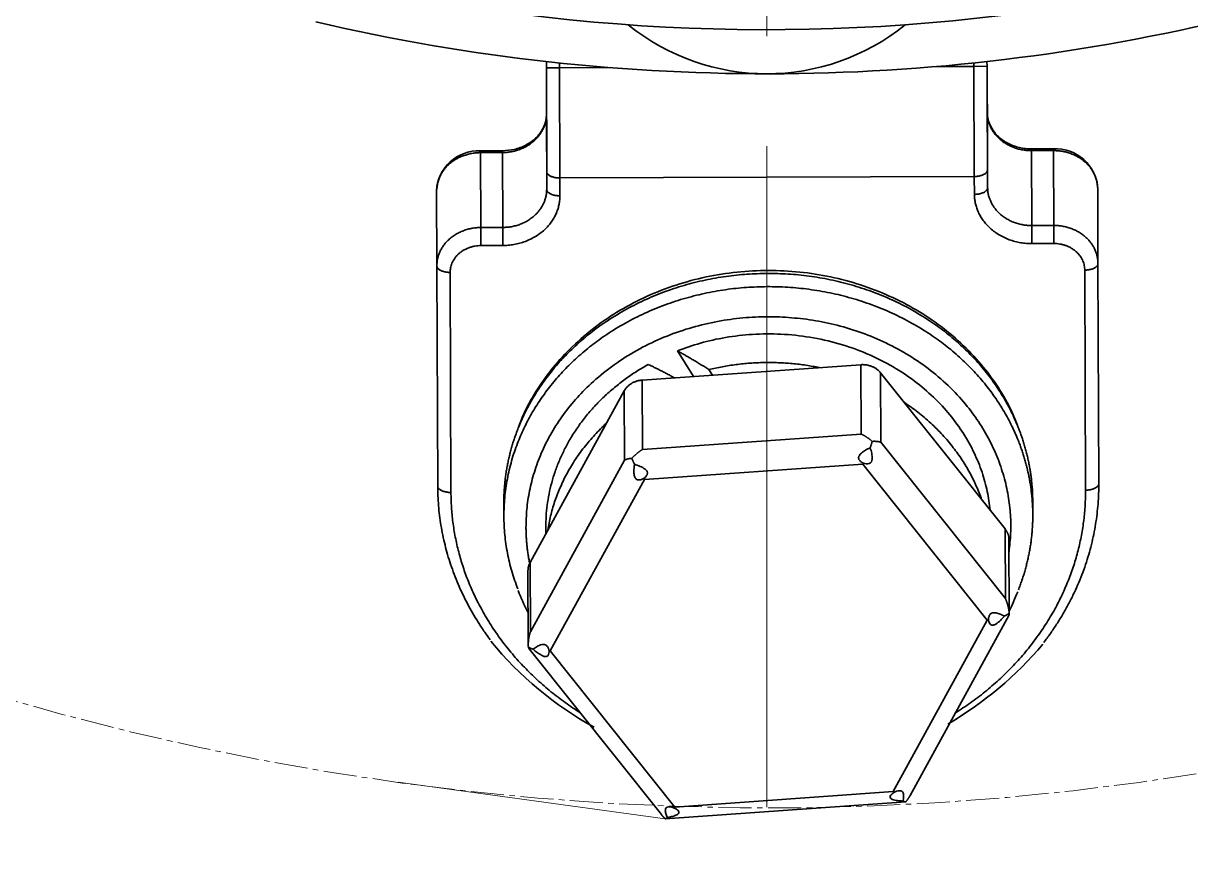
# Model space of a CAD drawing. Header units: millimetres. Extents: x -185079 to -2648, y 85916 to 249201.
# Drawn here: x -53815.27 to -53788.79, y 133745.95 to 133765.16 of the extents above; entities that cross this region are included whole.
import ezdxf

# ---------------------------------------------------------------- set-up
doc = ezdxf.new("R2010")
doc.units = ezdxf.units.MM
doc.linetypes.add('CENTER2', pattern=[1.125, 0.75, -0.125, 0.125, -0.125])
doc.layers.add('1', color=4, linetype='Continuous')
doc.layers.add('Default', color=7, linetype='Continuous')
doc.layers.add('1轮廓实线层', color=7, linetype='Continuous', lineweight=0)
doc.layers.add('图层3', color=7, linetype='Continuous', lineweight=35)

msp = doc.modelspace()

# ---------------------------------------------------------------- linework, layer by layer
at = {"layer": '1', "color": 3, "lineweight": -3, "ltscale": 2, "extrusion": (-0.004685415688226648, -0.01745240643729063, 0.9998367168639968), "elevation": 1.311263986281119e-08}
msp.add_lwpolyline([(-89340.74435583597, 116693.2017122206), (-79605.60479144276, 119307.2036772036), (-77739.80294518075, 112358.532017356), (-87474.94250957393, 109744.530052373)], close=True, dxfattribs=at)
at = {"layer": '1', "lineweight": -3, "ltscale": 2, "extrusion": (-0.004685415688226648, -0.01745240643729063, 0.9998367168639968), "elevation": 1.311264075806094e-08}
msp.add_lwpolyline([(-87231.2481748564, 109916.2399077064), (-77857.25883072625, 112433.2686984296), (-79666.37327405855, 119170.8235395233), (-89040.36261818874, 116653.7947488001), (-87231.2481748564, 109916.2399077064)], dxfattribs=at)
at = {"layer": '1轮廓实线层', "ltscale": 2, "extrusion": (-0.004685415688226634, -0.01745240643729067, 0.9998367168639968)}
msp.add_line((-53800.70291349329, 133747.1092208214, 2540.307515840652), (-53806.75970221622, 133747.9381851223, 2540.293602417825), dxfattribs=at)
at = {"layer": 'Default', "color": 1, "linetype": 'CENTER2', "lineweight": 13, "ltscale": 20}
msp.add_line((-53798.40038375731, 133747.3687864698, 2540.322836696427), (-53798.41046570363, 133870.6249467713, 2542.474257354511), dxfattribs=at)
at = {"layer": 'Default', "color": 7, "linetype": 'CENTER2', "lineweight": 13, "extrusion": (-0.004685415688226631, -0.01745240643729066, 0.9998367168639968)}
msp.add_circle((-86653.41111304305, 115310.6741427744, 457.7624739970715), 61.63746783566021, dxfattribs=at)
at = {"layer": '图层3', "extrusion": (-0.004685415688226631, -0.01745240643729066, 0.9998367168639968)}
for p, q in [((-53803.40062537159, 133764.1482213599, 2540.592294001246), (-53803.40063712737, 133764.291940921, 2540.594802607972)), ((-53803.40062528385, 133764.1471487533, 2540.592275279035), (-53803.40062537159, 133764.1482213599, 2540.592294001246)), ((-53803.40062537159, 133764.1482213599, 2540.592294001246), (-53803.10069363305, 133764.1482213599, 2540.593699535619)), ((-53803.40062528385, 133764.1471487533, 2540.592275279035), (-53803.10069434183, 133764.1479785733, 2540.593695294396)), ((-53803.39381832946, 133761.7981921127, 2540.551305536781), (-53803.40062528385, 133764.1471487533, 2540.592275279035)), ((-53803.40062528385, 133764.1471487533, 2540.592275279035), (-53803.40003632179, 133763.4980045771, 2540.58094706086)), ((-53803.10070272486, 133764.2594299091, 2540.595640666775), (-53803.10069363305, 133764.1482213584, 2540.593699535594)), ((-53803.10069434183, 133764.1479785733, 2540.593695294396), (-53803.09333929331, 133761.6491496231, 2540.550112060992)), ((-53803.10069363305, 133764.1482213584, 2540.593699535594), (-53801.93563012289, 133764.1523878177, 2540.599231960535)), ((-53803.10069322487, 133764.1482213585, 2540.593699537508), (-53803.1006931529, 133764.1479785736, 2540.593695299972)), ((-53794.54714666274, 133764.1788102536, 2540.634316940727), (-53793.70480186794, 133764.1818226176, 2540.63831690237)), ((-53793.70480186794, 133764.1818226176, 2540.63831690237), (-53793.70536153149, 133764.2591639499, 2540.639664292486)), ((-53793.70480057142, 133764.1815798356, 2540.638312670625), (-53793.70480227612, 133764.1818226147, 2540.638316900408)), ((-53793.70480186794, 133764.1818226176, 2540.63831690237), (-53793.40487797857, 133764.1839678017, 2540.6397598447)), ((-53793.70480057143, 133764.1815798387, 2540.638312670679), (-53793.40487021714, 133764.1828952226, 2540.639741158929)), ((-53793.69386818919, 133761.6827636826, 2540.594746424631), (-53793.70480057142, 133764.1815798356, 2540.638312670625)), ((-53793.40565706725, 133764.2916326758, 2540.641635511752), (-53793.40487797857, 133764.1839678017, 2540.6397598447)), ((-53793.40487797857, 133764.1839678017, 2540.6397598447), (-53793.40487021714, 133764.1828952226, 2540.639741158929)), ((-53793.40487021714, 133764.1828952226, 2540.639741158929), (-53793.39448768676, 133761.8339513688, 2540.598788395669)), ((-53793.40070882565, 133763.533763822, 2540.628429904806), (-53793.40487021714, 133764.1828952226, 2540.639741158929)), ((-53803.40003632179, 133763.4980045771, 2540.58094706086), (-53803.40003575973, 133763.4973853723, 2540.580936255115)), ((-53803.39381783344, 133761.7980209444, 2540.55130255132), (-53803.40003575973, 133763.4973853723, 2540.580936255115)), ((-53803.40003575973, 133763.4973853723, 2540.580936255115), (-53803.40000267622, 133763.0929251889, 2540.573876453871)), ((-53793.40070485647, 133763.5331446294, 2540.62841911524), (-53793.40070882565, 133763.533763822, 2540.628429904806)), ((-53793.39448693018, 133761.8337802015, 2540.598785411444), (-53793.40070485647, 133763.5331446294, 2540.62841911524)), ((-53793.39777816114, 133763.1286947941, 2540.621373054612), (-53793.40070485647, 133763.5331446294, 2540.62841911524)), ((-53803.40000267622, 133763.0929251889, 2540.573876453871), (-53803.39378474993, 133761.393560761, 2540.544242750076)), ((-53793.39156023486, 133761.4293303662, 2540.591739350816), (-53793.39777816114, 133763.1286947941, 2540.621373054612)), ((-53804.39675425689, 133762.2665070861, 2540.554780155656), (-53804.89436603886, 133762.2647275443, 2540.552417194488)), ((-53804.89436603886, 133762.2647275443, 2540.552417194488), (-53804.89421903107, 133762.224550192, 2540.551716577399)), ((-53804.39675421912, 133762.2664967647, 2540.55477997567), (-53804.39660724909, 133762.2263297338, 2540.554079538568)), ((-53791.8973932816, 133762.3112068632, 2540.614134667931), (-53792.39500506358, 133762.3094273214, 2540.611771706762)), ((-53792.39485805578, 133762.269249969, 2540.611071089674), (-53792.39500506358, 133762.3094273214, 2540.611771706762)), ((-53791.89724627381, 133762.2710295109, 2540.613434050843), (-53792.39485805578, 133762.269249969, 2540.611071089674)), ((-53792.39485805578, 133762.269249969, 2540.611071089674), (-53792.3886401295, 133760.5698855412, 2540.581437385878)), ((-53791.89724627381, 133762.2710295109, 2540.613434050843), (-53791.8973932816, 133762.3112068632, 2540.614134667931)), ((-53791.89102834752, 133760.571665083, 2540.583800347047), (-53791.89724627381, 133762.2710295109, 2540.613434050843)), ((-53804.39660724909, 133762.2263297338, 2540.554079538568), (-53804.89421903107, 133762.224550192, 2540.551716577399)), ((-53804.89421903107, 133762.224550192, 2540.551716577399), (-53804.88800110479, 133760.5251857641, 2540.522082873603)), ((-53804.39038932281, 133760.5269653059, 2540.524445834772), (-53804.39660724909, 133762.2263297338, 2540.554079538568)), ((-53803.39381783344, 133761.7980209444, 2540.55130255132), (-53803.39381832946, 133761.7981921127, 2540.551305536781)), ((-53803.39378474993, 133761.393560761, 2540.544242750076), (-53803.39381783344, 133761.7980209444, 2540.55130255132)), ((-53793.39448768676, 133761.8339513688, 2540.598788395669), (-53793.39448693018, 133761.8337802015, 2540.598785411444)), ((-53793.39448693018, 133761.8337802015, 2540.598785411444), (-53793.39156023486, 133761.4293303662, 2540.591739350816)), ((-53793.69386818919, 133761.6827636826, 2540.594746424631), (-53803.09333929331, 133761.6491496231, 2540.550112060992)), ((-53803.09333929331, 133761.6491496231, 2540.550112060992), (-53803.0933375477, 133761.6483451729, 2540.550098027288)), ((-53803.0933375477, 133761.6483451729, 2540.550098027288), (-53803.09330446419, 133761.2438849896, 2540.543038226044)), ((-53793.69386404792, 133761.681959241, 2540.594732402304), (-53793.69386818919, 133761.6827636826, 2540.594746424631)), ((-53793.69093735259, 133761.2775094056, 2540.587686341675), (-53793.69386404792, 133761.681959241, 2540.594732402304)), ((-53805.88460066224, 133759.6559088055, 2540.502239175473), (-53805.89081858852, 133761.3552732333, 2540.531872879268)), ((-53790.89431156091, 133761.4089032167, 2540.603085348626), (-53790.88809363463, 133759.7095387888, 2540.573451644831)), ((-53804.88800110479, 133760.5251857641, 2540.522082873603), (-53804.39038932281, 133760.5269653059, 2540.524445834772)), ((-53804.88800110479, 133760.5251857641, 2540.522082873603), (-53804.88650219092, 133760.115531356, 2540.514939274981)), ((-53804.39038932281, 133760.5269653059, 2540.524445834772), (-53804.38889040894, 133760.1173108979, 2540.51730223615)), ((-53792.3886401295, 133760.5698855412, 2540.581437385878), (-53791.89102834752, 133760.571665083, 2540.583800347047)), ((-53792.38714121564, 133760.1602311331, 2540.574293787256), (-53792.3886401295, 133760.5698855412, 2540.581437385878)), ((-53791.88952943365, 133760.1620106749, 2540.576656748425), (-53791.89102834752, 133760.571665083, 2540.583800347047)), ((-53791.88952943365, 133760.1620106749, 2540.576656748425), (-53792.38714121564, 133760.1602311331, 2540.574293787256)), ((-53804.38889040894, 133760.1173108979, 2540.51730223615), (-53804.88650219092, 133760.115531356, 2540.514939274981)), ((-53805.86633023489, 133754.6625858087, 2540.415165059872), (-53805.88460066224, 133759.6559088055, 2540.502239175473)), ((-53790.88809363463, 133759.7095387888, 2540.573451644831), (-53790.86982320729, 133754.716215792, 2540.48637752923)), ((-53805.58412188113, 133759.507037485, 2540.501048686289), (-53805.56585145379, 133754.5137144882, 2540.413974570689)), ((-53791.16920470729, 133754.5651992723, 2540.482338541273), (-53791.18747513463, 133759.558522269, 2540.569412656873)), ((-53800.42982462075, 133757.7273856544, 2540.494138376133), (-53800.06075073296, 133757.1448144422, 2540.485698993135)), ((-53801.22479407428, 133757.0628722114, 2540.478813752842), (-53796.26924213012, 133757.4117157353, 2540.508125518744)), ((-53799.63286933456, 133757.1749349327, 2540.488229883645), (-53799.71295341142, 133757.3013450616, 2540.490061116412)), ((-53796.2634814043, 133755.8373045742, 2540.480670763757), (-53796.26924213012, 133757.4117157353, 2540.508125518744)), ((-53795.81770381042, 133757.2263771495, 2540.507006376406), (-53792.99516323869, 133753.6849348928, 2540.45841652874)), ((-53795.81770381042, 133757.2263771495, 2540.507006376406), (-53795.8119430846, 133755.6519659884, 2540.479551621418)), ((-53801.22479407428, 133757.0628722114, 2540.478813752842), (-53801.21903334846, 133755.4884610503, 2540.451358997855)), ((-53803.76931481904, 133752.9264940478, 2540.394688126239), (-53801.6363034466, 133756.8167798284, 2540.472589739806)), ((-53801.63054272078, 133755.2423686672, 2540.445134984819), (-53801.6363034466, 133756.8167798284, 2540.472589739806)), ((-53801.21903334846, 133755.4884610503, 2540.451358997855), (-53796.2634814043, 133755.8373045742, 2540.480670763757)), ((-53795.8119430846, 133755.6519659884, 2540.479551621418), (-53792.98940251287, 133752.1105237317, 2540.430961773753)), ((-53803.76355409322, 133751.3520828866, 2540.367233371252), (-53801.63054272078, 133755.2423686672, 2540.445134984819)), ((-53796.222538056, 133755.1559670718, 2540.468969710766), (-53801.17809000015, 133754.8071235479, 2540.439657944863)), ((-53793.39999748427, 133751.6145248151, 2540.4203798631), (-53796.222538056, 133755.1559670718, 2540.468969710766)), ((-53801.17809000015, 133754.8071235479, 2540.439657944863), (-53803.31110137259, 133750.9168377673, 2540.361756331296)), ((-53792.36691358746, 133754.0111144999, 2540.467054168967), (-53792.36801086857, 133754.3110023401, 2540.472283646107)), ((-53804.36521649066, 133754.2680983534, 2540.415313670621), (-53804.36411920955, 133753.9682105132, 2540.410084193481)), ((-53803.41342603021, 133753.7217005453, 2540.410236418923), (-53803.41289492591, 133753.5765492984, 2540.407705255515)), ((-53792.98940251287, 133752.1105237317, 2540.430961773753), (-53792.99516323869, 133753.6849348928, 2540.45841652874)), ((-53792.90063338225, 133751.7582828536, 2540.425229307046), (-53792.90678904343, 133753.4406301758, 2540.454566264683)), ((-53803.81766006692, 133752.7393677959, 2540.391195234922), (-53803.81150440575, 133751.0570204736, 2540.361858277286)), ((-53803.76931481904, 133752.9264940478, 2540.394688126239), (-53803.76355409322, 133751.3520828866, 2540.367233371252)), ((-53795.14747224215, 133747.6392043009, 2540.342800640743), (-53792.91067582544, 133751.7187780933, 2540.424492680614)), ((-53795.53300885671, 133747.7242390345, 2540.342478249533), (-53793.39999748427, 133751.6145248151, 2540.4203798631)), ((-53803.79097688703, 133750.9657273573, 2540.360360928183), (-53800.79237106252, 133747.2033759905, 2540.308740128935)), ((-53803.31110137259, 133750.9168377673, 2540.361756331296), (-53800.48856080086, 133747.3753955106, 2540.313166483631)), ((-53800.48856080086, 133747.3753955106, 2540.313166483631), (-53795.53300885671, 133747.7242390345, 2540.342478249533)), ((-53800.70291349328, 133747.1092208214, 2540.307515840649), (-53795.25018909769, 133747.4930625436, 2540.33976834911))]:
    msp.add_line(p, q, dxfattribs=at)
for centre, radius, start, end in [((-86653.41111304305, 115310.6741427744, 457.7624739970715), 43.99053119999999, 209.5075952778477, 300.5525709059123), ((-86653.41111304305, 115310.6741427744, 457.7624739970715), 44.99031600000002, 271.8935243050001, 299.1790876008337), ((-86643.04029861081, 115272.0508642739, 457.7624739970715), 4.998923999999972, 246.0623273412338, 323.9978388424209), ((-86647.3549962178, 115262.9177416919, 457.7624739970715), 0.9548527799923239, 102.4662120231987, 192.3706680917978), ((-86634.72620215354, 115266.3561056418, 457.7624739970715), 0.9558588618540914, 18.15952668253263, 107.9436343236691), ((-86640.63677204869, 115256.9070772747, 457.7624739970715), 4.293945316267035, 215.181312281156, 222.2955351482857), ((-86634.13447709216, 115257.8056339162, 457.762473997072), 1.335577787614976, 289.0572916606686, 290.3053064530073), ((-86639.71475013538, 115259.773441206, 457.7624739970715), 8.131606696462772, 234.4094838877063, 256.0088240298297), ((-86639.71475013538, 115259.773441206, 457.7624739970715), 8.131606696462772, 315.1224242295238, 335.0827207030668)]:
    msp.add_arc(centre, radius, start, end, dxfattribs=at)
at = {"layer": '图层3'}
for points, knots in [([(-53803.40000317775, 133763.0931933376, 2540.573881132124), (-53803.40142714692, 133763.05534784, 2540.573213856276), (-53803.40709853403, 133762.9489101842, 2540.571329382538), (-53803.47258608761, 133762.7546583473, 2540.567631780363), (-53803.63089345255, 133762.5484465747, 2540.563290444015), (-53803.85396553302, 133762.3878913414, 2540.559442555108), (-53804.12277596489, 133762.2860803466, 2540.556405723769), (-53804.29766551577, 133762.2725219177, 2540.555349493847), (-53804.39675425689, 133762.2665070861, 2540.554780155656)], [0, 0, 0, 0, 0.08379726751546487, 0.2763978004044826, 0.4660961375926472, 0.6503712509146646, 0.8312123367020222, 1, 1, 1, 1]), ([(-53792.39500506358, 133762.3094273214, 2540.611771706762), (-53792.44550585431, 133762.3107029413, 2540.611557317196), (-53792.57742997162, 133762.3153989433, 2540.611021066842), (-53792.81335295878, 133762.3716620746, 2540.610897576448), (-53793.05348529408, 133762.4976564753, 2540.611971537487), (-53793.24210385166, 133762.673759019, 2540.614161551897), (-53793.36217067888, 133762.8790115678, 2540.617181632934), (-53793.39595724193, 133763.0412034058, 2540.619854403137), (-53793.39762369087, 133763.1195892325, 2540.621214838574), (-53793.39777962188, 133763.1289629393, 2540.62137772831)], [0, 0, 0, 0, 0.08581549838839525, 0.2631955536296118, 0.4406450398305818, 0.6184408718902039, 0.798246142903925, 0.9792625842782127, 1, 1, 1, 1]), ([(-53792.72440979764, 133756.0544765781, 2540.501046286442), (-53792.76490116042, 133756.1612082147, 2540.502719564696), (-53792.87077615591, 133756.4360875466, 2540.507021504587), (-53793.14722226209, 133756.9098580458, 2540.51399581376), (-53793.53050743714, 133757.4290088321, 2540.521261580291), (-53793.98765072685, 133757.9082138363, 2540.527483970461), (-53794.50482386012, 133758.3359304098, 2540.532526306159), (-53795.07693092534, 133758.7073890817, 2540.536329215406), (-53795.69544515445, 133759.0169353329, 2540.538833955104), (-53796.35183547688, 133759.260227872, 2540.540004725031), (-53797.03682963003, 133759.4337508015, 2540.539823605798), (-53797.74080349822, 133759.5350099905, 2540.538292162055), (-53798.45386285167, 133759.5625148249, 2540.535430740901), (-53799.16599158873, 133759.5157965252, 2540.531278096933), (-53799.86717746511, 133759.3954045632, 2540.52589074051), (-53800.54753150009, 133759.2029049518, 2540.519342348342), (-53801.1974354431, 133758.9408569343, 2540.511722665538), (-53801.8075724389, 133758.6128448651, 2540.503137918394), (-53802.36938896928, 133758.2232957302, 2540.493705464419), (-53802.87398665596, 133757.7780705899, 2540.483569309333), (-53803.31692697484, 133757.2821049754, 2540.472836403828), (-53803.6810639427, 133756.7479235036, 2540.461805717485), (-53803.92163011456, 133756.3087003643, 2540.453011628298), (-53804.00376590886, 133756.0727827265, 2540.44850872221), (-53804.02294238609, 133756.0172384932, 2540.447449318926)], [0, 0, 0, 0, 0.02350353713391664, 0.07123120161941633, 0.1190565843555701, 0.1669899636663911, 0.2150287232758042, 0.2631612856308088, 0.3113716199105259, 0.3596430645916087, 0.4079608316550208, 0.456313133115607, 0.504691200649213, 0.5530885583993389, 0.6014988523078223, 0.649915511464988, 0.6983304908539791, 0.7467323360699558, 0.7951053479429021, 0.8434295557498187, 0.8916819565229661, 0.9398393795986738, 0.9878829320880901, 1, 1, 1, 1]), ([(-53796.21005860506, 133755.179047342, 2540.469431063769), (-53796.18902033799, 133755.1724288217, 2540.469414124923), (-53796.16767816839, 133755.1671089034, 2540.469421277651), (-53796.12370903625, 133755.1618528106, 2540.469535578509), (-53796.10075199875, 133755.1618851781, 2540.469643724321), (-53796.05813069534, 133755.1753091714, 2540.470077774705), (-53796.03927977426, 133755.1902945543, 2540.470427687233), (-53796.01689055415, 133755.2290897796, 2540.471209787781), (-53796.01210897331, 133755.2513525935, 2540.471620798262), (-53796.00616420698, 133755.3172479618, 2540.472798877074), (-53796.01239349584, 133755.3602498963, 2540.473520295301), (-53796.02970231631, 133755.4455010404, 2540.474927263631), (-53796.04150218778, 133755.4872352372, 2540.475600448414), (-53796.05482198957, 133755.5285533191, 2540.476259247134)], [0, 0, 0, 0, 0.1249999999999989, 0.1249999999999989, 0.2499999999999979, 0.2499999999999979, 0.3749999999999968, 0.3749999999999968, 0.4999999999999958, 0.4999999999999958, 0.7499999999999979, 0.7499999999999979, 1, 1, 1, 1]), ([(-53801.19460632766, 133754.8281626753, 2540.439947789733), (-53801.17712895363, 133754.8407975304, 2540.440250236506), (-53801.16054812566, 133754.8544346234, 2540.440565976222), (-53801.13114481783, 133754.8858553478, 2540.441252222248), (-53801.11810609922, 133754.9038806171, 2540.441627959741), (-53801.10512968779, 133754.9450934754, 2540.442408150569), (-53801.10700161927, 133754.9685633909, 2540.442809051756), (-53801.12692508288, 133755.0085841759, 2540.443414259874), (-53801.14296202747, 133755.0252167998, 2540.443629434568), (-53801.19510310984, 133755.0680083563, 2540.444132029625), (-53801.23488062347, 133755.0880053993, 2540.444294678518), (-53801.31649084327, 133755.1237954582, 2540.44453696293), (-53801.35830239922, 133755.1387240443, 2540.444601608716), (-53801.40058612528, 133755.1522410092, 2540.44463940162)], [0, 0, 0, 0, 0.125, 0.125, 0.25, 0.25, 0.375, 0.375, 0.5, 0.5, 0.75, 0.75, 1, 1, 1, 1]), ([(-53793.37100286772, 133751.6168835035, 2540.42055690863), (-53793.36744315224, 133751.5979519572, 2540.420243135101), (-53793.36268390458, 133751.5795672288, 2540.419944527646), (-53793.34812586985, 133751.5450193115, 2540.419409706467), (-53793.33821331794, 133751.5286025237, 2540.419169599235), (-53793.30858695738, 133751.5058783198, 2540.41891177691), (-53793.28787757194, 133751.5010743611, 2540.418924970503), (-53793.2455929775, 133751.5075256228, 2540.419235732189), (-53793.22478850492, 133751.5169964666, 2540.41949854172), (-53793.1667421888, 133751.5509045667, 2540.420362431842), (-53793.13321723849, 133751.5802703859, 2540.421032123731), (-53793.06896099948, 133751.642073825, 2540.422412034978), (-53793.0389707128, 133751.6747274732, 2540.423122552692), (-53793.01002772045, 133751.708249301, 2540.423843316893)], [0, 0, 0, 0, 0.125, 0.125, 0.25, 0.25, 0.375, 0.375, 0.5, 0.5, 0.75, 0.75, 1, 1, 1, 1]), ([(-53803.34009831292, 133750.91511417, 2540.361590360557), (-53803.34366038352, 133750.9346893746, 2540.361915358269), (-53803.34842381913, 133750.9542186687, 2540.362233924787), (-53803.36299743302, 133750.9930243858, 2540.362842993946), (-53803.37292151885, 133751.0125934015, 2540.363138070075), (-53803.40258494231, 133751.0454469278, 2540.363572528639), (-53803.42332126197, 133751.0576120344, 2540.363687699551), (-53803.46566203496, 133751.0665144154, 2540.363644676376), (-53803.48649461323, 133751.0647248792, 2540.363515814332), (-53803.54461999451, 133751.0524253555, 2540.363028736942), (-53803.57819149374, 133751.0357813918, 2540.362580890166), (-53803.6425380534, 133750.9986626606, 2540.361631433574), (-53803.67257113568, 133750.9777050872, 2540.361124873297), (-53803.70155599187, 133750.9556246811, 2540.360603625865)], [0, 0, 0, 0, 0.1249999999999988, 0.1249999999999988, 0.2499999999999977, 0.2499999999999977, 0.3749999999999965, 0.3749999999999965, 0.4999999999999953, 0.4999999999999953, 0.7499999999999977, 0.7499999999999977, 1, 1, 1, 1]), ([(-53795.51649485298, 133747.7038349983, 2540.342199479453), (-53795.53377801241, 133747.6919786494, 2540.341911531831), (-53795.55024299611, 133747.6796001473, 2540.341618304009), (-53795.5796581481, 133747.6525266393, 2540.341007884258), (-53795.5927729026, 133747.6376991361, 2540.340687608274), (-53795.60603628276, 133747.6064687093, 2540.340080318562), (-53795.60427791881, 133747.59030928, 2540.339806491589), (-53795.58447185282, 133747.5655469594, 2540.339467073737), (-53795.56847460483, 133747.5565765542, 2540.339385459009), (-53795.51623467686, 133747.535292624, 2540.339258748298), (-53795.47651621771, 133747.5280401349, 2540.339318282122), (-53795.39480347668, 133747.5169177728, 2540.339507059121), (-53795.353093461, 133747.513701343, 2540.339646376191), (-53795.31099758705, 133747.5116329729, 2540.339807541139)], [0, 0, 0, 0, 0.1250000000000001, 0.1250000000000001, 0.2500000000000002, 0.2500000000000002, 0.3750000000000003, 0.3750000000000003, 0.5000000000000004, 0.5000000000000004, 0.7500000000000002, 0.7500000000000002, 1, 1, 1, 1]), ([(-53795.31099758705, 133747.5116329729, 2540.339807541139), (-53795.30443348115, 133747.5428109881, 2540.340382521981), (-53795.29944138673, 133747.5738560553, 2540.340947815453), (-53795.29575023839, 133747.6352414188, 2540.342036610113), (-53795.29623409751, 133747.666092433, 2540.34257285503), (-53795.31211552225, 133747.7091119368, 2540.343249348278), (-53795.320074944, 133747.7227767629, 2540.343450572033), (-53795.34787161686, 133747.7429906039, 2540.343673149579), (-53795.3685725887, 133747.7479702013, 2540.343663061231), (-53795.4345266739, 133747.7438891232, 2540.343282752194), (-53795.47741296183, 133747.7241223705, 2540.342736745551), (-53795.51649485298, 133747.7038349983, 2540.342199479453)], [0, 0, 0, 0, 0.2500000000000006, 0.2500000000000006, 0.5000000000000012, 0.5000000000000012, 0.6250000000000001, 0.6250000000000001, 0.7499999999999989, 0.7499999999999989, 1, 1, 1, 1]), ([(-53800.50104257558, 133747.3529503316, 2540.312716205417), (-53800.5220831977, 133747.3602125101, 2540.312744368447), (-53800.54342955531, 133747.3666769941, 2540.312757174781), (-53800.58741426661, 133747.3761908866, 2540.312717121904), (-53800.61038283802, 133747.3793107471, 2540.312663944989), (-53800.65304120435, 133747.3760160762, 2540.312406530843), (-53800.67191905966, 133747.3683918412, 2540.312184982822), (-53800.69436445831, 133747.3449502586, 2540.311670620785), (-53800.69917414484, 133747.3303687523, 2540.31139355779), (-53800.70519797633, 133747.2860819604, 2540.310592291709), (-53800.69901523638, 133747.2558018813, 2540.310092718597), (-53800.68179673656, 133747.1952354453, 2540.30911620492), (-53800.6700396607, 133747.1651973231, 2540.308646977575), (-53800.65676172274, 133747.135320663, 2540.308187695625)], [0, 0, 0, 0, 0.1250000000000011, 0.1250000000000011, 0.2500000000000021, 0.2500000000000021, 0.3750000000000032, 0.3750000000000032, 0.5000000000000042, 0.5000000000000042, 0.7500000000000021, 0.7500000000000021, 1, 1, 1, 1])]:
    msp.add_open_spline(points, degree=3, knots=knots, dxfattribs=at)
for points, weights in [([(-53804.39660724909, 133762.2263297338, 2540.554079538568), (-53803.39993208311, 133762.2298940086, 2540.558812353989), (-53803.40000267622, 133763.092925189, 2540.573876453871)], [1, 0.7082010560979363, 1]), ([(-53793.39777816114, 133763.1286947941, 2540.621373054611), (-53793.39153322176, 133762.2656856942, 2540.606338274253), (-53792.39485805578, 133762.2692499691, 2540.611071089674)], [1, 0.7082010561008977, 1]), ([(-53790.89431156092, 133761.4089032167, 2540.603085348626), (-53790.89747913864, 133762.2746048431, 2540.6181815488), (-53791.89724627381, 133762.2710295109, 2540.613434050842)], [1, 0.7071067811866161, 1]), ([(-53804.89421903107, 133762.224550192, 2540.551716577399), (-53805.89398616624, 133762.2209748598, 2540.546969079442), (-53805.89081858853, 133761.3552732333, 2540.531872879268)], [1, 0.7071067811864922, 1]), ([(-53803.39381832946, 133761.7981921126, 2540.551305536781), (-53803.39326969769, 133761.6482483414, 2540.548690800768), (-53803.09333929331, 133761.6491496233, 2540.550112060995)], [1, 0.7071071323242069, 1]), ([(-53803.39381783344, 133761.7980209444, 2540.55130255132), (-53803.39326919289, 133761.6480770243, 2540.548687812749), (-53803.0933375477, 133761.6483451729, 2540.550098027288)], [1, 0.7071067811740214, 1]), ([(-53793.6938681892, 133761.6827636826, 2540.594746424631), (-53793.39393903838, 133761.6840075974, 2540.596173659731), (-53793.39448768676, 133761.8339513688, 2540.598788395669)], [1, 0.7071071321825743, 1]), ([(-53793.69386404792, 133761.681959241, 2540.594732402303), (-53793.39393828963, 133761.6838362814, 2540.596170672874), (-53793.39448693018, 133761.8337802015, 2540.598785411444)], [1, 0.7071067811875945, 1]), ([(-53804.39038932281, 133760.5269653059, 2540.524445834772), (-53803.39371415683, 133760.5305295807, 2540.529178650193), (-53803.39378474993, 133761.3935607611, 2540.544242750076)], [1, 0.7082010560978726, 1]), ([(-53804.38889040894, 133760.1173108979, 2540.51730223615), (-53803.09321269317, 133760.1219444552, 2540.523454896197), (-53803.09330446419, 133761.2438849896, 2540.543038226044)], [1, 0.7082010560994445, 1]), ([(-53803.39378474993, 133761.3935607611, 2540.544242750076), (-53803.39323610938, 133761.2436168409, 2540.541628011506), (-53803.09330446419, 133761.2438849896, 2540.543038226044)], [1, 0.7071067811748881, 1]), ([(-53793.69093735259, 133761.2775094056, 2540.587686341675), (-53793.39101159428, 133761.2793864461, 2540.589124612246), (-53793.39156023486, 133761.4293303662, 2540.591739350816)], [1, 0.7071067811600498, 1]), ([(-53793.69093735259, 133761.2775094056, 2540.587686341675), (-53793.6828189314, 133760.1555975759, 2540.568141127209), (-53792.38714121564, 133760.1602311331, 2540.574293787256)], [1, 0.7082010560995206, 1]), ([(-53793.39156023486, 133761.4293303662, 2540.591739350816), (-53793.38531529548, 133760.5663212663, 2540.576704570457), (-53792.3886401295, 133760.5698855412, 2540.581437385878)], [1, 0.7082010561006936, 1]), ([(-53804.88800110479, 133760.5251857641, 2540.522082873603), (-53805.88776823996, 133760.5216104318, 2540.517335375646), (-53805.88460066224, 133759.6559088055, 2540.502239175472)], [1, 0.7071067811865217, 1]), ([(-53790.88809363463, 133759.7095387888, 2540.573451644831), (-53790.89126121235, 133760.5752404152, 2540.588547845004), (-53791.89102834752, 133760.571665083, 2540.583800347047)], [1, 0.7071067811865995, 1]), ([(-53791.18747513463, 133759.558522269, 2540.569412656873), (-53791.18969243903, 133760.1645134075, 2540.579979996995), (-53791.88952943365, 133760.1620106749, 2540.576656748425)], [1, 0.7071067811864604, 1]), ([(-53804.88650219092, 133760.115531356, 2540.514939274981), (-53805.58633918553, 133760.1130286235, 2540.511616026411), (-53805.58412188113, 133759.507037485, 2540.501048686289)], [1, 0.7071067811864746, 1]), ([(-53805.88460066224, 133759.6559088055, 2540.502239175472), (-53805.88405202168, 133759.5059648853, 2540.499624436902), (-53805.58412188113, 133759.507037485, 2540.501048686289)], [1, 0.7071067811860289, 1]), ([(-53791.18747513463, 133759.558522269, 2540.569412656873), (-53790.88754499408, 133759.5595948687, 2540.57083690626), (-53790.88809363463, 133759.7095387888, 2540.573451644831)], [1, 0.7071067811861815, 1]), ([(-53798.38289403183, 133759.4837693145, 2540.534388790537), (-53802.64917321558, 133759.4701906515, 2540.514159215626), (-53804.03833806958, 133755.97614795, 2540.446659925992)], [1, 0.8149168024739377, 1]), ([(-53792.70557502224, 133756.0122177342, 2540.500396910644), (-53794.1166148481, 133759.4973479774, 2540.554618365448), (-53798.38289403183, 133759.4837693145, 2540.534388790537)], [1, 0.814916802473939, 1]), ([(-53798.39234684763, 133759.183839862, 2540.529109147381), (-53802.69208463333, 133759.1636064549, 2540.508606619144), (-53804.05488183129, 133755.6312208857, 2540.440561608522)], [1, 0.81276833392068, 1]), ([(-53792.6933860268, 133755.6846850225, 2540.494736862958), (-53794.09260906193, 133759.204073269, 2540.549611675618), (-53798.39234684763, 133759.183839862, 2540.529109147381)], [1, 0.8127683339207135, 1]), ([(-53798.04188509865, 133758.4932148531, 2540.518696437787), (-53803.88185596665, 133758.7856475795, 2540.496433766341), (-53803.86332124104, 133753.7200916458, 2540.408100044842)], [1, 0.6848898758895019, 1]), ([(-53792.90580394196, 133753.1714011247, 2540.449871418879), (-53792.20191423067, 133758.2007821267, 2540.540959109232), (-53798.04188509865, 133758.4932148531, 2540.518696437787)], [1, 0.6848898758894993, 1]), ([(-53793.33341825633, 133754.1093435355, 2540.464239566305), (-53793.92886341495, 133760.2561855121, 2540.568743906495), (-53800.42982462075, 133757.7273856544, 2540.494138376133)], [1, 0.5782088800008754, 1]), ([(-53799.71295341143, 133757.3013450616, 2540.490061116411), (-53800.0810934737, 133757.5338523781, 2540.492394420365), (-53800.42982462075, 133757.7273856544, 2540.494138376133)], [1, 0.9971670478208041, 1]), ([(-53801.08986734699, 133757.4177200509, 2540.485640003976), (-53803.4222042262, 133756.1207888163, 2540.452071984053), (-53803.41342603021, 133753.7217005453, 2540.410236418923)], [1, 0.8766725978599234, 1]), ([(-53800.49402093699, 133757.1143146096, 2540.483136228193), (-53800.80293006651, 133757.2833263008, 2540.484638766576), (-53801.08986734699, 133757.4177200509, 2540.485640003976)], [1, 0.9977457147248276, 1]), ([(-53797.20295044524, 133757.34598782, 2540.502602695079), (-53798.46425883178, 133757.6025974401, 2540.501171162618), (-53799.71295341143, 133757.3013450616, 2540.490061116411)], [1, 0.9686012516888249, 1]), ([(-53795.81770381042, 133757.2263771495, 2540.507006376406), (-53795.98155956611, 133757.4319670011, 2540.50982714231), (-53796.26924213013, 133757.4117157353, 2540.508125518744)], [1, 0.866025403784484, 1]), ([(-53801.22479407428, 133757.0628722114, 2540.478813752842), (-53801.51247663829, 133757.0426209457, 2540.477112129276), (-53801.6363034466, 133756.8167798284, 2540.472589739806)], [1, 0.8660254037842768, 1]), ([(-53793.52697677456, 133754.3522014496, 2540.467571663286), (-53793.99536858533, 133755.7014826227, 2540.48892874363), (-53795.28589027456, 133756.5591105928, 2540.49785124186)], [1, 0.9517704932680524, 1]), ([(-53804.03833806958, 133755.97614795, 2540.446659925992), (-53804.36842834661, 133755.1459012589, 2540.430620894231), (-53804.36521649065, 133754.2680983534, 2540.415313670621)], [1, 0.9860188741399792, 1]), ([(-53802.03819822586, 133756.0837853562, 2540.457911781595), (-53803.15385978788, 133755.0567753569, 2540.434756866679), (-53803.36742003979, 133753.6594885199, 2540.40936608445)], [1, 0.9517704932678605, 1]), ([(-53792.36801086857, 133754.3110023401, 2540.472283646107), (-53792.37121384461, 133755.1863783561, 2540.487548549351), (-53792.70557502224, 133756.0122177342, 2540.500396910644)], [1, 0.9860944725930486, 1]), ([(-53804.05488183129, 133755.6312208857, 2540.440561608522), (-53804.69272980205, 133753.9779118162, 2540.408713603544), (-53804.05036714248, 133752.3269803112, 2540.382906398121)], [1, 0.9480680258004435, 1]), ([(-53796.00852093312, 133755.6720886282, 2540.478981667908), (-53796.12972244871, 133755.7797409655, 2540.480292794855), (-53796.2634814043, 133755.8373045742, 2540.480670763757)], [1, 0.9659258262909252, 1]), ([(-53796.05482198957, 133755.5285533191, 2540.476259247134), (-53796.02723466403, 133755.6048194567, 2540.477719771332), (-53796.00852093312, 133755.6720886282, 2540.478981667908)], [1, 0.9886295588710318, 1]), ([(-53795.8119430846, 133755.6519659884, 2540.479551621418), (-53795.88774379248, 133755.6804183167, 2540.479693048283), (-53796.00852093312, 133755.6720886282, 2540.478981667908)], [1, 0.9659258262881909, 1]), ([(-53792.36691358747, 133754.0111144999, 2540.467054168967), (-53792.37006151152, 133754.8714447668, 2540.482056702784), (-53792.6933860268, 133755.6846850225, 2540.494736862958)], [1, 0.9865588631334896, 1]), ([(-53801.21903334846, 133755.4884610503, 2540.451358997855), (-53801.35230227808, 133755.4121001513, 2540.449401576463), (-53801.46235369459, 133755.2881688831, 2540.446722603534)], [1, 0.9659258262930545, 1]), ([(-53801.46235369459, 133755.2881688831, 2540.446722603534), (-53801.57282948606, 133755.2802196407, 2540.446066137929), (-53801.63054272078, 133755.2423686672, 2540.445134984819)], [1, 0.9659258262986659, 1]), ([(-53801.46235369459, 133755.2881688831, 2540.446722603534), (-53801.43731062575, 133755.223979949, 2540.44571952557), (-53801.40058612528, 133755.1522410092, 2540.44463940162)], [1, 0.9886295589137275, 1]), ([(-53805.86633023489, 133754.6625858087, 2540.415165059872), (-53805.85938880927, 133752.7654884093, 2540.382083266773), (-53804.67394854809, 133751.1710520773, 2540.359807158954)], [1, 0.9598657691581782, 1]), ([(-53805.86633023489, 133754.6625858087, 2540.415165059872), (-53805.86578159434, 133754.5126418885, 2540.412550321302), (-53805.56585145379, 133754.5137144882, 2540.413974570689)], [1, 0.7071067811872499, 1]), ([(-53792.11813312639, 133751.1073528047, 2540.417534093749), (-53790.86262345794, 133752.7485183021, 2540.452064603986), (-53790.86982320729, 133754.716215792, 2540.48637752923)], [1, 0.9570164761150425, 1]), ([(-53791.16920470729, 133754.5651992723, 2540.482338541273), (-53790.86927456674, 133754.5662718719, 2540.48376279066), (-53790.86982320729, 133754.716215792, 2540.48637752923)], [1, 0.7071067811863885, 1]), ([(-53805.56585145379, 133754.5137144882, 2540.413974570689), (-53805.5543697886, 133751.3757658383, 2540.359254677009), (-53802.63651286125, 133749.5172210982, 2540.340486906987)], [1, 0.8931958652941661, 1]), ([(-53794.1220793899, 133749.509363684, 2540.380249928995), (-53791.15757412249, 133751.3865507679, 2540.426908919056), (-53791.16920470729, 133754.5651992723, 2540.482338541273)], [1, 0.8908474803153736, 1]), ([(-53792.69340820421, 133752.3040305603, 2540.435726567963), (-53792.36370365261, 133753.133836632, 2540.451756101021), (-53792.36691358747, 133754.0111144999, 2540.467054168967)], [1, 0.9860352455130168, 1]), ([(-53803.86332124104, 133753.7200916458, 2540.408100044842), (-53803.86182164681, 133753.3102512947, 2540.400953203725), (-53803.77946185755, 133752.9067286523, 2540.394295565332)], [1, 0.9963158913095277, 1]), ([(-53792.90678904343, 133753.4406301758, 2540.454566264682), (-53792.90727948082, 133753.5746671231, 2540.456903615711), (-53792.99516323869, 133753.6849348928, 2540.45841652874)], [1, 0.9552489088617747, 1]), ([(-53803.76931481904, 133752.9264940478, 2540.394688126239), (-53803.81801972906, 133752.8376637577, 2540.392909330716), (-53803.81766006692, 133752.7393677959, 2540.391195234922)], [1, 0.9751714127060646, 1]), ([(-53792.90217386742, 133751.774554303, 2540.42550611038), (-53792.91311177902, 133751.9481468957, 2540.428484956594), (-53792.98940251287, 133752.1105237317, 2540.430961773753)], [1, 0.9659258262906766, 1]), ([(-53793.01002772045, 133751.708249301, 2540.423843316893), (-53792.94581021925, 133751.7385555494, 2540.424673255061), (-53792.90217386742, 133751.774554303, 2540.42550611038)], [1, 0.9886295588550513, 1]), ([(-53792.91067582545, 133751.7187780933, 2540.424492680615), (-53792.8966600829, 133751.7443406593, 2540.425004562067), (-53792.90217386742, 133751.774554303, 2540.42550611038)], [1, 0.9902702378655758, 1]), ([(-53803.76355409322, 133751.3520828866, 2540.367233371252), (-53803.82077730196, 133751.1803074055, 2540.363966827847), (-53803.80983939036, 133751.0067148129, 2540.360987981634)], [1, 0.9659258262865056, 1]), ([(-53803.80983939036, 133751.0067148129, 2540.360987981634), (-53803.80573978119, 133750.9842503638, 2540.36061507042), (-53803.79097688703, 133750.9657273573, 2540.360360928183)], [1, 0.9945859280632001, 1]), ([(-53803.80983939036, 133751.0067148129, 2540.360987981634), (-53803.76596214269, 133750.9768765339, 2540.360672763537), (-53803.70155599187, 133750.9556246811, 2540.360603625865)], [1, 0.9886295588687557, 1]), ([(-53795.31099758705, 133747.5116329729, 2540.339807541139), (-53795.2744617362, 133747.4914521343, 2540.339626493027), (-53795.2496595632, 133747.4931002328, 2540.339771488479)], [1, 0.9886295588947658, 1]), ([(-53795.2496595632, 133747.4931002328, 2540.339771488479), (-53795.19194351419, 133747.5580955175, 2540.341176465695), (-53795.14747224215, 133747.6392043009, 2540.342800640743)], [1, 0.9902702378859073, 1]), ([(-53800.79237106252, 133747.2033759905, 2540.308740128935), (-53800.75075319063, 133747.1511580377, 2540.308023680047), (-53800.70349232466, 133747.1091804877, 2540.307512424105)], [1, 0.9945859280406727, 1]), ([(-53800.70349232466, 133747.1091804877, 2540.307512424105), (-53800.68453769792, 133747.1106126265, 2540.307626247265), (-53800.65676172274, 133747.135320663, 2540.308187695625)], [1, 0.9886295588853012, 1])]:
    msp.add_rational_spline(points, weights, degree=2, dxfattribs=at)
for points, degree in [([(-53796.27401121908, 133755.3872311123, 2540.472765271379), (-53796.28336082619, 133755.3774381909, 2540.472550519476), (-53796.29207269412, 133755.3669125555, 2540.472325966419), (-53796.29932994199, 133755.3555363163, 2540.472093382468)], 3), ([(-53796.18448972607, 133755.4577294888, 2540.474415352539), (-53796.21650088648, 133755.4372847179, 2540.473908473729), (-53796.24781202104, 133755.4146725524, 2540.47336704294), (-53796.27401121908, 133755.3872311123, 2540.472765271379)], 3), ([(-53796.08724841211, 133755.5125644673, 2540.475828201542), (-53796.12042521221, 133755.4957466105, 2540.475379169052), (-53796.1531183211, 133755.4777656631, 2540.47491210118), (-53796.18448972607, 133755.4577294888, 2540.474415352539)], 3), ([(-53796.05482198957, 133755.5285533191, 2540.476259247134), (-53796.06568452043, 133755.5233381173, 2540.476117310664), (-53796.07649773793, 133755.5180141579, 2540.475973706894), (-53796.08724841211, 133755.5125644673, 2540.475828201542)], 3), ([(-53801.40549452261, 133755.1175931631, 2540.444011612939), (-53801.41012241797, 133755.0818816319, 2540.443366571843), (-53801.41347330702, 133755.045887427, 2540.442722580889), (-53801.41433243822, 133755.0097446102, 2540.442087672704)], 3), ([(-53801.40058612528, 133755.1522410092, 2540.44463940162), (-53801.40235156228, 133755.1407146225, 2540.444429932425), (-53801.40399489049, 133755.1291651964, 2540.444220633296), (-53801.40549452261, 133755.1175931631, 2540.444011612939)], 3), ([(-53796.31554363345, 133755.3182252249, 2540.471366127505), (-53796.31756798738, 133755.3091450678, 2540.471198144543), (-53796.31814237001, 133755.299641769, 2540.471029570364), (-53796.3170420712, 133755.2904945536, 2540.470875059571)], 3), ([(-53796.3170420712, 133755.2904945536, 2540.470875059571), (-53796.31594163959, 133755.2813462339, 2540.470720530124), (-53796.31315949387, 133755.2723528355, 2540.470576585686), (-53796.30919748998, 133755.2640950261, 2540.470451010171)], 3), ([(-53796.29932994199, 133755.3555363163, 2540.472093382468), (-53796.30665169103, 133755.3440589669, 2540.47185873135), (-53796.31260917187, 133755.331387633, 2540.471609632132), (-53796.31554363345, 133755.3182252249, 2540.471366127505)], 3), ([(-53796.30919748998, 133755.2640950261, 2540.470451010171), (-53796.30347084005, 133755.252159252, 2540.470269504289), (-53796.29523316069, 133755.2413904929, 2540.470120136092), (-53796.28601875816, 133755.2318961688, 2540.469997590585)], 3), ([(-53796.28601875816, 133755.2318961688, 2540.469997590585), (-53796.26847530235, 133755.2138197655, 2540.469764274135), (-53796.24706058297, 133755.1994563793, 2540.46961391079), (-53796.22501704856, 133755.1870769595, 2540.46950112483)], 3), ([(-53796.22501704856, 133755.1870769595, 2540.46950112483), (-53796.22008439054, 133755.18430683, 2540.469475886838), (-53796.21509383206, 133755.1816342775, 2540.469452623407), (-53796.21005860506, 133755.179047342, 2540.469431063769)], 3), ([(-53796.222538056, 133755.1559670718, 2540.468969710765), (-53796.21629378242, 133755.1673556696, 2540.469197763458), (-53796.21005860506, 133755.179047342, 2540.469431063769)], 2), ([(-53801.41433243822, 133755.0097446102, 2540.442087672704), (-53801.41520908965, 133754.9728647348, 2540.441439816868), (-53801.41384759695, 133754.9352866013, 2540.440790261107), (-53801.40554957794, 133754.8989024501, 2540.440194052431)], 3), ([(-53801.40554957794, 133754.8989024501, 2540.440194052431), (-53801.40258829579, 133754.8859181779, 2540.439981285732), (-53801.39865254253, 133754.873007181, 2540.439774364619), (-53801.39318564673, 133754.8607381429, 2540.439585824275)], 3), ([(-53801.39318564673, 133754.8607381429, 2540.439585824275), (-53801.38767016211, 133754.8483600599, 2540.439395608217), (-53801.38038641582, 133754.8363539773, 2540.439220171917), (-53801.37099238708, 133754.8264227425, 2540.439090841784)], 3), ([(-53801.37099238708, 133754.8264227425, 2540.439090841784), (-53801.36451186639, 133754.8195716274, 2540.439001622704), (-53801.35686172856, 133754.8136068249, 2540.438933355475), (-53801.34856821245, 133754.8091567059, 2540.438894542423)], 3), ([(-53801.34856821245, 133754.8091567059, 2540.438894542423), (-53801.34027369515, 133754.8047060498, 2540.438855724686), (-53801.33116292093, 133754.80165888, 2540.438845230292), (-53801.32200346237, 133754.7999612528, 2540.438858520652)], 3), ([(-53801.32200346237, 133754.7999612528, 2540.438858520652), (-53801.30876445147, 133754.7975075154, 2540.438877730437), (-53801.29508719137, 133754.7976947776, 2540.43894509326), (-53801.28192204673, 133754.7993885084, 2540.439036352014)], 3), ([(-53801.28192204673, 133754.7993885084, 2540.439036352014), (-53801.2568567066, 133754.8026132308, 2540.439210101089), (-53801.23270000861, 133754.8110312701, 2540.43947024278), (-53801.20982310017, 133754.8211076716, 2540.439753334284)], 3), ([(-53801.20982310017, 133754.8211076716, 2540.439753334284), (-53801.20470395895, 133754.8233624571, 2540.439816681367), (-53801.19963256308, 133754.8257198849, 2540.439881596351), (-53801.19460632766, 133754.8281626753, 2540.439947789733)], 3), ([(-53801.17809000015, 133754.8071235479, 2540.439657944863), (-53801.18635283258, 133754.8174909255, 2540.439800188972), (-53801.19460632766, 133754.8281626753, 2540.439947789733)], 2), ([(-53792.89950793868, 133751.825817745, 2540.426413419937), (-53792.83139125575, 133751.9630621564, 2540.429128263449), (-53792.77417183723, 133752.1002565201, 2540.431791166814), (-53792.70854826424, 133752.260863333, 2540.434902123873)], 3), ([(-53793.35966043673, 133751.702096297, 2540.422097472487), (-53793.36717572414, 133751.6789922309, 2540.42165896709), (-53793.36991428, 133751.6552753613, 2540.421232149677), (-53793.3707456589, 133751.6322742741, 2540.420826763806)], 3), ([(-53793.34277142599, 133751.7374592742, 2540.422793887286), (-53793.35027804547, 133751.7264080833, 2540.422565808538), (-53793.35571315952, 133751.7142313157, 2540.422327790007), (-53793.35966043673, 133751.702096297, 2540.422097472487)], 3), ([(-53793.32406506468, 133751.7584369644, 2540.423247719643), (-53793.33125399643, 133751.7523307253, 2540.423107445039), (-53793.3375779436, 133751.7451050813, 2540.42295168441), (-53793.34277142599, 133751.7374592742, 2540.422793887286)], 3), ([(-53793.30015916492, 133751.7734691682, 2540.423622137987), (-53793.30865822281, 133751.7696504153, 2540.423515652554), (-53793.31687700069, 133751.7645424664, 2540.423387977316), (-53793.32406506468, 133751.7584369644, 2540.423247719643)], 3), ([(-53793.26177787955, 133751.7834793345, 2540.423976729655), (-53793.27460669627, 133751.7820797079, 2540.423892180658), (-53793.28783910636, 133751.7790047534, 2540.42377649707), (-53793.30015916492, 133751.7734691682, 2540.423622137987)], 3), ([(-53793.22411961632, 133751.7836758701, 2540.424156633667), (-53793.23642262402, 133751.7847131835, 2540.424117086119), (-53793.2490620787, 133751.7848666311, 2540.424060533816), (-53793.26177787955, 133751.7834793345, 2540.423976729655)], 3), ([(-53793.12587716737, 133751.7602505964, 2540.424208121388), (-53793.1569922803, 133751.7713847463, 2540.424256659785), (-53793.18964448474, 133751.7807691406, 2540.424267452659), (-53793.22411961632, 133751.7836758701, 2540.424156633667)], 3), ([(-53793.03752866879, 133751.7222411759, 2540.423958674243), (-53793.06605986334, 133751.7362946352, 2540.424070278643), (-53793.09538390201, 133751.7493389668, 2540.42416055305), (-53793.12587716737, 133751.7602505964, 2540.424208121388)], 3), ([(-53793.01002772045, 133751.708249301, 2540.423843316893), (-53793.01911916613, 133751.7130168329, 2540.423883931227), (-53793.0282833656, 133751.7176872659, 2540.423922509738), (-53793.03752866879, 133751.7222411759, 2540.423958674243)], 3), ([(-53793.3707456589, 133751.6322742741, 2540.420826763806), (-53793.37093169566, 133751.6271273455, 2540.420736051045), (-53793.37101216302, 133751.6219962335, 2540.420646109084), (-53793.37100286772, 133751.6168835035, 2540.42055690863)], 3), ([(-53803.70155599187, 133750.9556246811, 2540.360603625865), (-53803.69245324982, 133750.9477698432, 2540.360509174749), (-53803.68327767071, 133750.9399893429, 2540.360416362542), (-53803.67402088981, 133750.9322985676, 2540.360325497036)], 3), ([(-53803.67402088981, 133750.9322985676, 2540.360325497036), (-53803.64545427484, 133750.9085646779, 2540.360045084226), (-53803.61609387385, 133750.8855824946, 2540.359781512469), (-53803.58556259169, 133750.8642808391, 2540.359552761717)], 3), ([(-53803.58556259169, 133750.8642808391, 2540.359552761717), (-53803.55440868667, 133750.8425447801, 2540.359319346063), (-53803.52171563658, 133750.8219972383, 2540.359113888995), (-53803.48719633403, 133750.8070185459, 2540.359014195769)], 3), ([(-53803.35146701386, 133750.8370809761, 2540.360174995346), (-53803.34393853264, 133750.8565791615, 2540.360550620999), (-53803.34119313125, 133750.8784251428, 2540.360944813656), (-53803.34035776213, 133750.9003356982, 2540.361331182714)], 3), ([(-53803.34035776213, 133750.9003356982, 2540.361331182714), (-53803.34017083247, 133750.9052385997, 2540.361417640103), (-53803.34008962505, 133750.9101674483, 2540.361504054972), (-53803.34009831292, 133750.91511417, 2540.361590360557)], 3), ([(-53803.31110137259, 133750.9168377673, 2540.361756331296), (-53803.32560847859, 133750.9158165471, 2540.361670522712), (-53803.34009831292, 133750.91511417, 2540.361590360557)], 2), ([(-53803.48719633403, 133750.8070185459, 2540.359014195769), (-53803.47487756322, 133750.8016731574, 2540.358978618631), (-53803.46222177552, 133750.7970558821, 2540.358957330215), (-53803.44948928905, 133750.793882988, 2540.358961613269)], 3), ([(-53803.44948928905, 133750.793882988, 2540.358961613269), (-53803.43664363843, 133750.7906818937, 2540.35896593439), (-53803.42339359426, 133750.788937442, 2540.358997576641), (-53803.41105667216, 133750.7898642033, 2540.359071566545)], 3), ([(-53803.41105667216, 133750.7898642033, 2540.359071566545), (-53803.40254598084, 133750.7905035345, 2540.359122608875), (-53803.3943157178, 133750.7924725781, 2540.359195547535), (-53803.38711734718, 133750.7957612691, 2540.359286685349)], 3), ([(-53803.38711734718, 133750.7957612691, 2540.359286685349), (-53803.37991810756, 133750.7990503572, 2540.359377834164), (-53803.3735847977, 133750.8037171704, 2540.359488973621), (-53803.36838337077, 133750.8091917275, 2540.359608908248)], 3), ([(-53803.36838337077, 133750.8091917275, 2540.359608908248), (-53803.3608652683, 133750.8171046102, 2540.359782260834), (-53803.3554212209, 133750.826839885, 2540.359977704344), (-53803.35146701386, 133750.8370809761, 2540.360174995346)], 3), ([(-53795.51649485298, 133747.7038349983, 2540.342199479453), (-53795.52474602428, 133747.7138716569, 2540.342336005424), (-53795.53300885671, 133747.7242390345, 2540.342478249533)], 2), ([(-53800.63823719953, 133747.1390416652, 2540.308339455938), (-53800.60326751767, 133747.1462532635, 2540.308629210493), (-53800.56877966398, 133747.1543968761, 2540.308932975659), (-53800.53561329523, 133747.1641930275, 2540.309259393598)], 3), ([(-53800.53561329523, 133747.1641930275, 2540.309259393598), (-53800.50226738669, 133747.1740422085, 2540.309587578538), (-53800.46961098616, 133747.1854874349, 2540.309940391701), (-53800.44187214683, 133747.2008618602, 2540.310338745458)], 3), ([(-53800.48856080086, 133747.3753955106, 2540.313166483631), (-53800.49480507444, 133747.3640069128, 2540.312938430938), (-53800.50104257558, 133747.3529503316, 2540.312716205417)], 2), ([(-53800.47774404923, 133747.3411741706, 2540.312619830616), (-53800.48536541087, 133747.3452385651, 2540.312655060585), (-53800.49315025743, 133747.3491552627, 2540.312686946348), (-53800.50104257558, 133747.3529503316, 2540.312716205417)], 3), ([(-53800.42208201835, 133747.3047249166, 2540.312244441879), (-53800.43794039946, 133747.3184367061, 2540.31240946944), (-53800.45750620486, 133747.3303815345, 2540.312526280582), (-53800.47774404923, 133747.3411741706, 2540.312619830616)], 3), ([(-53800.44187214683, 133747.2008618602, 2540.310338745458), (-53800.43190949049, 133747.2063837248, 2540.310481817831), (-53800.42256443889, 133747.2124870254, 2540.31063214511), (-53800.41465138049, 133747.2193760127, 2540.310789476174)], 3), ([(-53800.40078710777, 133747.2806897079, 2540.311924692945), (-53800.40592810632, 133747.2891964407, 2540.312049088499), (-53800.41350310315, 133747.297307244, 2540.312155166848), (-53800.42208201835, 133747.3047249166, 2540.312244441879)], 3), ([(-53800.41465138049, 133747.2193760127, 2540.310789476174), (-53800.40666993451, 133747.2263245372, 2540.310948166952), (-53800.40000528191, 133747.2342756979, 2540.31111818827), (-53800.3964510467, 133747.2430333714, 2540.311287711495)], 3), ([(-53800.39383755199, 133747.2616044151, 2540.311624121138), (-53800.39457785651, 133747.2679759386, 2540.311731868514), (-53800.39704807304, 133747.2745027834, 2540.311834220384), (-53800.40078710777, 133747.2806897079, 2540.311924692945)], 3), ([(-53800.3964510467, 133747.2430333714, 2540.311287711495), (-53800.39407346447, 133747.2488917594, 2540.311401112941), (-53800.39309812748, 133747.2552404654, 2540.31151650184), (-53800.39383755199, 133747.2616044151, 2540.311624121138)], 3), ([(-53800.65676172274, 133747.135320663, 2540.308187695625), (-53800.6505699894, 133747.1365323213, 2540.308237861014), (-53800.64439438973, 133747.1377719029, 2540.308288438205), (-53800.63823719953, 133747.1390416652, 2540.308339455938)], 3)]:
    msp.add_open_spline(points, degree=degree, dxfattribs=at)

doc.saveas('drawing.dxf')
